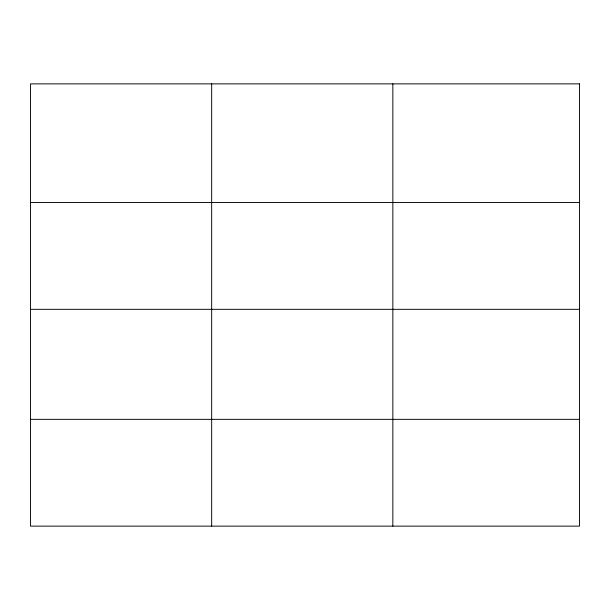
<?xml version="1.0" encoding="UTF-8"?>
<svg xmlns="http://www.w3.org/2000/svg" width="610" height="610" viewBox="0 0 610 610"><rect width="100%" height="100%" fill="white"/><g stroke="black" fill="none" stroke-linecap="round" stroke-linejoin="round"><path stroke-width="0.91" d="M30.5 202.535L579.5 202.535M30.5 309.323L579.5 309.323M30.5 419.344L579.5 419.344M392.84 83.867L392.84 526.133M211.67 83.867L211.67 526.133M579.5 83.867L30.5 83.867L30.5 526.133L579.5 526.133L579.5 83.867"/></g></svg>
